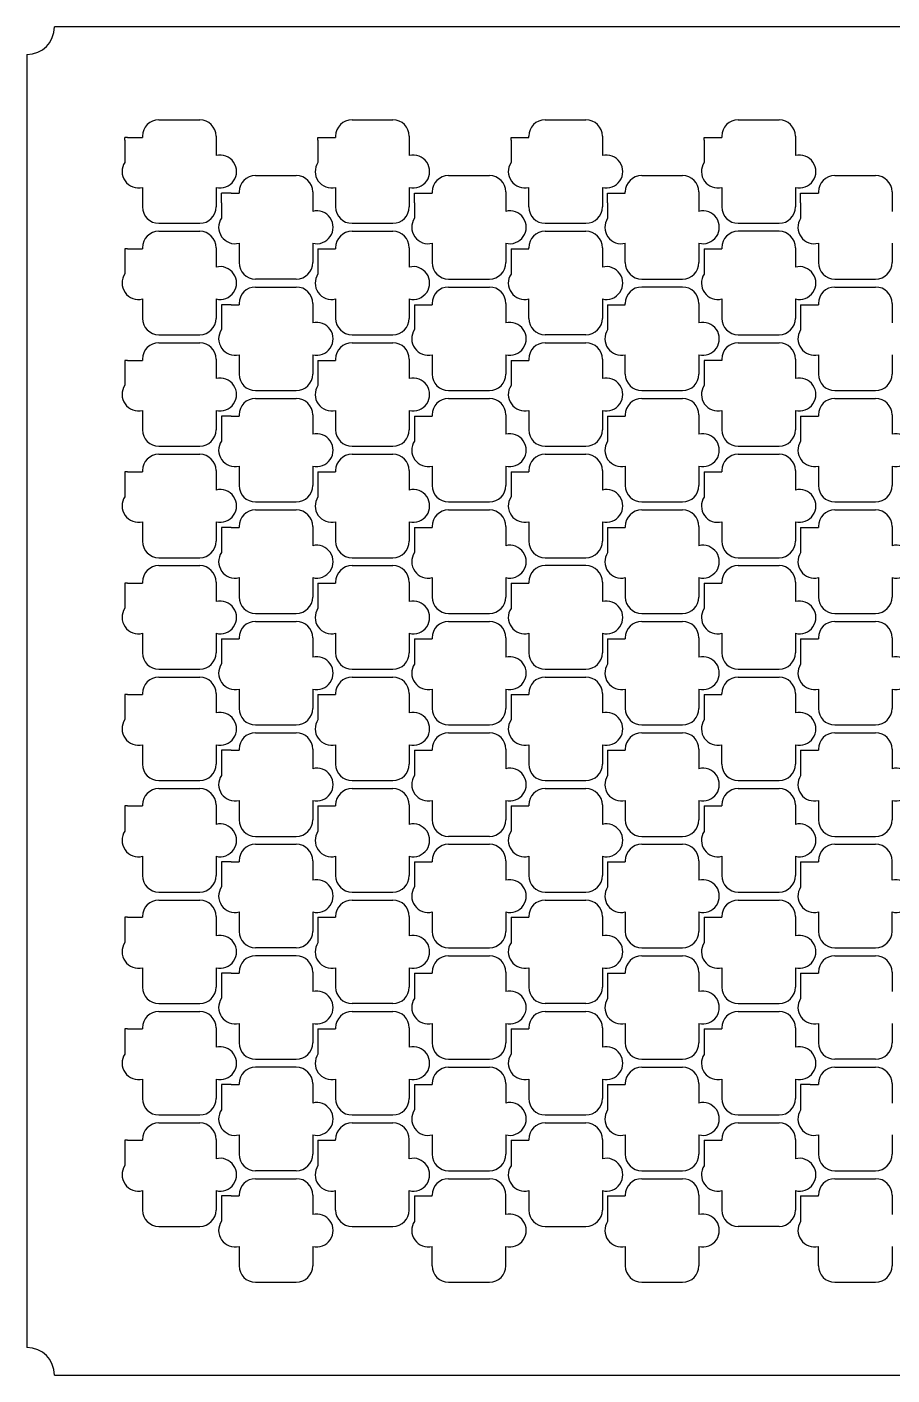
# Model space of a CAD drawing. Header units: millimetres. Extents: x -49 to 54, y -38 to 38.
# Drawn here: x -49.4 to -0.6, y -38 to 38 of the extents above; entities that cross this region are included whole.
import ezdxf

# ---------------------------------------------------------------- set-up
doc = ezdxf.new("R2010")
doc.units = ezdxf.units.MM

msp = doc.modelspace()

# ---------------------------------------------------------------- linework, layer by layer
for p, q in [((-41.964, 32.765), (-39.664, 32.765)), ((-31.08, 32.765), (-28.78, 32.765)), ((-20.197, 32.765), (-17.897, 32.765)), ((-9.313, 32.765), (-7.013, 32.765)), ((-43.88, 31.614), (-43.88, 31.764)), ((-43.73, 31.764), (-43.88, 31.764)), ((-43.88, 31.614), (-43.88, 30.366)), ((-43.73, 31.764), (-42.889, 31.764)), ((-42.889, 31.84), (-42.889, 31.764)), ((-38.739, 31.84), (-38.739, 30.745)), ((-33, 31.764), (-32.005, 31.764)), ((-33, 31.614), (-33, 31.764)), ((-33, 31.614), (-33, 30.361)), ((-32.005, 31.84), (-32.005, 31.764)), ((-27.855, 31.84), (-27.855, 30.745)), ((-22.12, 31.764), (-21.122, 31.764)), ((-22.12, 31.614), (-22.12, 31.764)), ((-22.12, 31.614), (-22.12, 30.355)), ((-21.122, 31.764), (-21.122, 31.84)), ((-16.972, 31.84), (-16.972, 30.745)), ((-11.24, 31.764), (-10.238, 31.764)), ((-11.24, 31.614), (-11.24, 31.764)), ((-11.24, 31.614), (-11.24, 30.35)), ((-10.238, 31.84), (-10.238, 31.764)), ((-6.088, 31.84), (-6.088, 30.745)), ((-42.889, 28.95), (-42.889, 27.856)), ((-38.739, 28.95), (-38.739, 27.856)), ((-36.522, 29.623), (-34.222, 29.623)), ((-32.005, 28.95), (-32.005, 27.856)), ((-27.855, 28.95), (-27.855, 27.856)), ((-25.638, 29.623), (-23.338, 29.623)), ((-21.122, 27.856), (-21.122, 28.95)), ((-16.972, 28.95), (-16.972, 27.856)), ((-14.755, 29.623), (-12.455, 29.623)), ((-10.238, 28.95), (-10.238, 27.856)), ((-6.088, 28.95), (-6.088, 27.856)), ((-3.871, 29.623), (-1.571, 29.623)), ((-38.438, 28.082), (-38.438, 28.622)), ((-37.898, 28.622), (-38.438, 28.622)), ((-37.898, 28.622), (-37.447, 28.622)), ((-37.447, 28.698), (-37.447, 28.622)), ((-33.297, 28.698), (-33.297, 27.603)), ((-27.558, 28.622), (-26.563, 28.622)), ((-27.558, 28.082), (-27.558, 28.622)), ((-26.563, 28.698), (-26.563, 28.622)), ((-22.413, 28.698), (-22.413, 27.603)), ((-16.678, 28.622), (-15.68, 28.622)), ((-16.678, 28.082), (-16.678, 28.622)), ((-15.68, 28.622), (-15.68, 28.698)), ((-11.53, 28.698), (-11.53, 27.603)), ((-5.798, 28.622), (-4.796, 28.622)), ((-5.798, 28.082), (-5.798, 28.622)), ((-4.796, 28.698), (-4.796, 28.622)), ((-0.646, 28.698), (-0.646, 27.603)), ((-38.438, 28.082), (-38.438, 27.224)), ((-27.558, 28.082), (-27.558, 27.219)), ((-16.678, 28.082), (-16.678, 27.213)), ((-5.798, 28.082), (-5.798, 27.208)), ((-41.964, 26.931), (-39.664, 26.931)), ((-31.08, 26.931), (-28.78, 26.931)), ((-20.197, 26.931), (-17.897, 26.931)), ((-9.313, 26.931), (-7.013, 26.931)), ((-41.964, 26.481), (-39.664, 26.481)), ((-31.08, 26.481), (-28.78, 26.481)), ((-20.197, 26.481), (-17.897, 26.481)), ((-7.013, 26.481), (-9.313, 26.481)), ((-43.88, 25.484), (-43.88, 24.083)), ((-43.73, 25.484), (-43.88, 25.484)), ((-43.73, 25.484), (-42.889, 25.484)), ((-42.889, 25.556), (-42.889, 25.484)), ((-38.739, 25.556), (-38.739, 24.461)), ((-37.447, 25.809), (-37.447, 24.714)), ((-33.297, 25.809), (-33.297, 24.714)), ((-33, 25.484), (-33, 24.077)), ((-33, 25.484), (-32.005, 25.484)), ((-32.005, 25.556), (-32.005, 25.484)), ((-27.855, 25.556), (-27.855, 24.461)), ((-26.563, 25.809), (-26.563, 24.714)), ((-22.413, 25.809), (-22.413, 24.714)), ((-22.12, 25.484), (-21.122, 25.484)), ((-22.12, 25.484), (-22.12, 24.072)), ((-21.122, 25.484), (-21.122, 25.556)), ((-16.972, 25.556), (-16.972, 24.461)), ((-15.68, 24.714), (-15.68, 25.809)), ((-11.53, 25.809), (-11.53, 24.714)), ((-11.24, 25.484), (-10.238, 25.484)), ((-11.24, 25.484), (-11.24, 24.066)), ((-10.238, 25.556), (-10.238, 25.484)), ((-6.088, 25.556), (-6.088, 24.461)), ((-4.796, 25.809), (-4.796, 24.714)), ((-0.646, 25.809), (-0.646, 24.714)), ((-34.222, 23.789), (-36.522, 23.789)), ((-25.638, 23.789), (-23.338, 23.789)), ((-14.755, 23.789), (-12.455, 23.789)), ((-3.871, 23.789), (-1.571, 23.789)), ((-36.522, 23.339), (-34.222, 23.339)), ((-25.638, 23.339), (-23.338, 23.339)), ((-12.455, 23.339), (-14.755, 23.339)), ((-3.871, 23.339), (-1.571, 23.339)), ((-42.889, 22.667), (-42.889, 21.572)), ((-38.739, 22.667), (-38.739, 21.572)), ((-38.438, 22.342), (-38.438, 20.941)), ((-37.898, 22.342), (-38.438, 22.342)), ((-37.898, 22.342), (-37.447, 22.342)), ((-37.447, 22.414), (-37.447, 22.342)), ((-33.297, 22.414), (-33.297, 21.319)), ((-32.005, 22.667), (-32.005, 21.572)), ((-27.855, 22.667), (-27.855, 21.572)), ((-27.558, 22.342), (-27.558, 20.935)), ((-27.558, 22.342), (-26.563, 22.342)), ((-26.563, 22.414), (-26.563, 22.342)), ((-22.413, 22.414), (-22.413, 21.319)), ((-21.122, 21.572), (-21.122, 22.667)), ((-16.972, 22.667), (-16.972, 21.572)), ((-16.678, 22.342), (-15.68, 22.342)), ((-16.678, 22.342), (-16.678, 20.93)), ((-15.68, 22.342), (-15.68, 22.414)), ((-11.53, 22.414), (-11.53, 21.319)), ((-10.238, 22.667), (-10.238, 21.572)), ((-6.088, 22.667), (-6.088, 21.572)), ((-5.798, 22.342), (-4.796, 22.342)), ((-5.798, 22.342), (-5.798, 20.924)), ((-4.796, 22.414), (-4.796, 22.342)), ((-0.646, 22.414), (-0.646, 21.319)), ((-41.964, 20.647), (-39.664, 20.647)), ((-31.08, 20.647), (-28.78, 20.647)), ((-17.897, 20.647), (-20.197, 20.647)), ((-9.313, 20.647), (-7.013, 20.647)), ((-41.964, 20.197), (-39.664, 20.197)), ((-31.08, 20.197), (-28.78, 20.197)), ((-20.197, 20.197), (-17.897, 20.197)), ((-9.313, 20.197), (-7.013, 20.197)), ((-43.88, 19.204), (-43.88, 17.799)), ((-43.73, 19.204), (-43.88, 19.204)), ((-43.73, 19.204), (-42.889, 19.204)), ((-42.889, 19.272), (-42.889, 19.204)), ((-38.739, 19.272), (-38.739, 18.177)), ((-37.447, 19.525), (-37.447, 18.43)), ((-33.297, 19.525), (-33.297, 18.43)), ((-33, 19.204), (-33, 17.793)), ((-33, 19.204), (-32.005, 19.204)), ((-32.005, 19.272), (-32.005, 19.204)), ((-27.855, 19.272), (-27.855, 18.177)), ((-26.563, 19.525), (-26.563, 18.43)), ((-22.413, 19.525), (-22.413, 18.43)), ((-22.12, 19.204), (-22.12, 17.788)), ((-22.12, 19.204), (-21.122, 19.204)), ((-21.122, 19.272), (-21.122, 19.204)), ((-16.972, 19.272), (-16.972, 18.177)), ((-15.68, 18.43), (-15.68, 19.525)), ((-11.53, 19.525), (-11.53, 18.43)), ((-11.24, 19.204), (-11.24, 17.782)), ((-11.09, 19.204), (-11.24, 19.204)), ((-10.238, 19.204), (-11.09, 19.204)), ((-10.238, 19.272), (-10.238, 19.204)), ((-6.088, 19.272), (-6.088, 18.177)), ((-4.796, 19.525), (-4.796, 18.43)), ((-0.646, 19.525), (-0.646, 18.43)), ((-36.522, 17.505), (-34.222, 17.505)), ((-25.638, 17.505), (-23.338, 17.505)), ((-14.755, 17.505), (-12.455, 17.505)), ((-3.871, 17.505), (-1.571, 17.505)), ((-36.522, 17.055), (-34.222, 17.055)), ((-25.638, 17.055), (-23.338, 17.055)), ((-14.755, 17.055), (-12.455, 17.055)), ((-3.871, 17.055), (-1.571, 17.055)), ((-42.889, 16.383), (-42.889, 15.288)), ((-38.739, 16.383), (-38.739, 15.288)), ((-38.438, 16.062), (-38.438, 14.657)), ((-37.898, 16.062), (-38.438, 16.062)), ((-37.898, 16.062), (-37.447, 16.062)), ((-37.447, 16.13), (-37.447, 16.062)), ((-33.297, 16.13), (-33.297, 15.036)), ((-32.005, 16.383), (-32.005, 15.288)), ((-27.855, 16.383), (-27.855, 15.288)), ((-27.558, 16.062), (-27.558, 14.651)), ((-27.558, 16.062), (-26.563, 16.062)), ((-26.563, 16.13), (-26.563, 16.062)), ((-22.413, 16.13), (-22.413, 15.036)), ((-21.122, 16.383), (-21.122, 15.288)), ((-16.972, 16.383), (-16.972, 15.288)), ((-16.678, 16.062), (-15.68, 16.062)), ((-16.678, 16.062), (-16.678, 14.646)), ((-15.68, 16.13), (-15.68, 16.062)), ((-11.53, 16.13), (-11.53, 15.036)), ((-10.238, 16.383), (-10.238, 15.288)), ((-6.088, 16.383), (-6.088, 15.288)), ((-5.798, 16.062), (-4.796, 16.062)), ((-5.798, 16.062), (-5.798, 14.64)), ((-4.796, 16.13), (-4.796, 16.062)), ((-0.646, 16.13), (-0.646, 15.036)), ((-41.964, 14.363), (-39.664, 14.363)), ((-41.964, 13.913), (-39.664, 13.913)), ((-31.08, 14.363), (-28.78, 14.363)), ((-31.08, 13.913), (-28.78, 13.913)), ((-20.197, 14.363), (-17.897, 14.363)), ((-20.197, 13.913), (-17.897, 13.913)), ((-9.313, 14.363), (-7.013, 14.363)), ((-9.313, 13.913), (-7.013, 13.913)), ((-43.88, 12.924), (-43.88, 11.515)), ((-43.73, 12.924), (-43.88, 12.924)), ((-43.73, 12.924), (-42.889, 12.924)), ((-42.889, 12.988), (-42.889, 12.924)), ((-38.739, 12.988), (-38.739, 11.894)), ((-37.447, 13.241), (-37.447, 12.147)), ((-33.297, 13.241), (-33.297, 12.147)), ((-33, 12.924), (-33, 11.51)), ((-33, 12.924), (-32.005, 12.924)), ((-32.005, 12.988), (-32.005, 12.924)), ((-27.855, 12.988), (-27.855, 11.894)), ((-26.563, 13.241), (-26.563, 12.147)), ((-22.413, 13.241), (-22.413, 12.147)), ((-22.12, 12.924), (-22.12, 11.504)), ((-22.12, 12.924), (-21.122, 12.924)), ((-21.122, 12.988), (-21.122, 12.924)), ((-16.972, 12.988), (-16.972, 11.894)), ((-15.68, 13.241), (-15.68, 12.147)), ((-11.53, 13.241), (-11.53, 12.147)), ((-11.24, 12.924), (-10.238, 12.924)), ((-11.24, 12.924), (-11.24, 11.498)), ((-10.238, 12.988), (-10.238, 12.924)), ((-6.088, 12.988), (-6.088, 11.894)), ((-4.796, 13.241), (-4.796, 12.147)), ((-0.646, 13.241), (-0.646, 12.147)), ((-36.522, 11.222), (-34.222, 11.222)), ((-36.522, 10.772), (-34.222, 10.772)), ((-25.638, 11.222), (-23.338, 11.222)), ((-25.638, 10.772), (-23.338, 10.772)), ((-14.755, 11.222), (-12.455, 11.222)), ((-14.755, 10.772), (-12.455, 10.772)), ((-3.871, 11.222), (-1.571, 11.222)), ((-3.871, 10.772), (-1.571, 10.772)), ((-42.889, 10.099), (-42.889, 9.005)), ((-38.739, 10.099), (-38.739, 9.005)), ((-32.005, 10.099), (-32.005, 9.005)), ((-27.855, 10.099), (-27.855, 9.005)), ((-21.122, 10.099), (-21.122, 9.005)), ((-16.972, 10.099), (-16.972, 9.005)), ((-10.238, 10.099), (-10.238, 9.005)), ((-6.088, 10.099), (-6.088, 9.005)), ((-38.438, 9.782), (-38.438, 8.373)), ((-37.898, 9.782), (-38.438, 9.782)), ((-37.898, 9.782), (-37.447, 9.782)), ((-37.447, 9.847), (-37.447, 9.782)), ((-33.297, 9.847), (-33.297, 8.752)), ((-27.558, 9.782), (-27.558, 8.368)), ((-27.558, 9.782), (-26.563, 9.782)), ((-26.563, 9.847), (-26.563, 9.782)), ((-22.413, 9.847), (-22.413, 8.752)), ((-16.678, 9.782), (-15.68, 9.782)), ((-16.678, 9.782), (-16.678, 8.362)), ((-15.68, 9.847), (-15.68, 9.782)), ((-11.53, 9.847), (-11.53, 8.752)), ((-5.798, 9.782), (-4.796, 9.782)), ((-5.798, 9.782), (-5.798, 8.356)), ((-4.796, 9.847), (-4.796, 9.782)), ((-0.646, 9.847), (-0.646, 8.752)), ((-41.964, 8.08), (-39.664, 8.08)), ((-41.964, 7.63), (-39.664, 7.63)), ((-31.08, 8.08), (-28.78, 8.08)), ((-31.08, 7.63), (-28.78, 7.63)), ((-20.197, 8.08), (-17.897, 8.08)), ((-17.897, 7.63), (-20.197, 7.63)), ((-9.313, 8.08), (-7.013, 8.08)), ((-9.313, 7.63), (-7.013, 7.63)), ((-37.447, 6.957), (-37.447, 5.863)), ((-33.297, 6.957), (-33.297, 5.863)), ((-26.563, 6.957), (-26.563, 5.863)), ((-22.413, 6.957), (-22.413, 5.863)), ((-15.68, 6.957), (-15.68, 5.863)), ((-11.53, 6.957), (-11.53, 5.863)), ((-4.796, 6.957), (-4.796, 5.863)), ((-0.646, 6.957), (-0.646, 5.863)), ((-43.88, 6.644), (-43.88, 5.232)), ((-43.73, 6.644), (-43.88, 6.644)), ((-43.73, 6.644), (-42.889, 6.644)), ((-42.889, 6.705), (-42.889, 6.644)), ((-38.739, 6.705), (-38.739, 5.61)), ((-33, 6.644), (-33, 5.226)), ((-33, 6.644), (-32.005, 6.644)), ((-32.005, 6.705), (-32.005, 6.644)), ((-27.855, 6.705), (-27.855, 5.61)), ((-22.12, 6.644), (-22.12, 5.22)), ((-22.12, 6.644), (-21.122, 6.644)), ((-21.122, 6.705), (-21.122, 6.644)), ((-16.972, 6.705), (-16.972, 5.61)), ((-11.24, 6.644), (-10.238, 6.644)), ((-11.24, 6.644), (-11.24, 5.215)), ((-10.238, 6.705), (-10.238, 6.644)), ((-6.088, 6.705), (-6.088, 5.61)), ((-36.522, 4.938), (-34.222, 4.938)), ((-25.638, 4.938), (-23.338, 4.938)), ((-14.755, 4.938), (-12.455, 4.938)), ((-3.871, 4.938), (-1.571, 4.938)), ((-42.889, 3.816), (-42.889, 2.721)), ((-38.739, 3.816), (-38.739, 2.721)), ((-36.522, 4.488), (-34.222, 4.488)), ((-32.005, 3.816), (-32.005, 2.721)), ((-27.855, 3.816), (-27.855, 2.721)), ((-25.638, 4.488), (-23.338, 4.488)), ((-21.122, 3.816), (-21.122, 2.721)), ((-16.972, 3.816), (-16.972, 2.721)), ((-14.755, 4.488), (-12.455, 4.488)), ((-10.238, 3.816), (-10.238, 2.721)), ((-6.088, 3.816), (-6.088, 2.721)), ((-3.871, 4.488), (-1.571, 4.488)), ((-38.438, 3.502), (-38.438, 2.09)), ((-38.438, 3.502), (-37.898, 3.502)), ((-37.898, 3.502), (-37.447, 3.502)), ((-37.447, 3.563), (-37.447, 3.502)), ((-33.297, 3.563), (-33.297, 2.468)), ((-27.558, 3.502), (-27.558, 2.084)), ((-27.558, 3.502), (-26.563, 3.502)), ((-26.563, 3.563), (-26.563, 3.502)), ((-22.413, 3.563), (-22.413, 2.468)), ((-16.678, 3.502), (-15.68, 3.502)), ((-16.678, 3.502), (-16.678, 2.078)), ((-15.68, 3.563), (-15.68, 3.502)), ((-11.53, 3.563), (-11.53, 2.468)), ((-5.798, 3.502), (-4.796, 3.502)), ((-5.798, 3.502), (-5.798, 2.073)), ((-4.796, 3.563), (-4.796, 3.502)), ((-0.646, 3.563), (-0.646, 2.468)), ((-41.964, 1.796), (-39.664, 1.796)), ((-31.08, 1.796), (-28.78, 1.796)), ((-20.197, 1.796), (-17.897, 1.796)), ((-9.313, 1.796), (-7.013, 1.796)), ((-41.964, 1.346), (-39.664, 1.346)), ((-31.08, 1.346), (-28.78, 1.346)), ((-20.197, 1.346), (-17.897, 1.346)), ((-9.313, 1.346), (-7.013, 1.346)), ((-43.88, 0.364), (-43.88, -1.052)), ((-43.73, 0.364), (-43.88, 0.364)), ((-43.73, 0.364), (-42.889, 0.364)), ((-42.889, 0.421), (-42.889, 0.364)), ((-38.739, 0.421), (-38.739, -0.674)), ((-37.447, 0.674), (-37.447, -0.421)), ((-33.297, 0.674), (-33.297, -0.421)), ((-33, 0.364), (-33, -1.058)), ((-33, 0.364), (-32.005, 0.364)), ((-32.005, 0.421), (-32.005, 0.364)), ((-27.855, 0.421), (-27.855, -0.674)), ((-26.563, 0.674), (-26.563, -0.421)), ((-22.413, 0.674), (-22.413, -0.421)), ((-22.12, 0.364), (-22.12, -1.063)), ((-22.12, 0.364), (-21.122, 0.364)), ((-21.122, 0.421), (-21.122, 0.364)), ((-16.972, 0.421), (-16.972, -0.674)), ((-15.68, 0.674), (-15.68, -0.421)), ((-11.53, 0.674), (-11.53, -0.421)), ((-11.24, 0.364), (-10.238, 0.364)), ((-11.24, 0.364), (-11.24, -1.069)), ((-10.238, 0.364), (-10.238, 0.421)), ((-6.088, 0.421), (-6.088, -0.674)), ((-4.796, 0.674), (-4.796, -0.421)), ((-0.646, 0.674), (-0.646, -0.421)), ((-36.522, -1.346), (-34.222, -1.346)), ((-25.638, -1.346), (-23.338, -1.346)), ((-14.755, -1.346), (-12.455, -1.346)), ((-3.871, -1.346), (-1.571, -1.346)), ((-36.522, -1.796), (-34.222, -1.796)), ((-25.638, -1.796), (-23.338, -1.796)), ((-14.755, -1.796), (-12.455, -1.796)), ((-3.871, -1.796), (-1.571, -1.796)), ((-42.889, -2.468), (-42.889, -3.563)), ((-38.739, -2.468), (-38.739, -3.563)), ((-38.438, -2.778), (-38.438, -4.194)), ((-37.898, -2.778), (-38.438, -2.778)), ((-37.898, -2.778), (-37.447, -2.778)), ((-37.447, -2.721), (-37.447, -2.778)), ((-33.297, -2.721), (-33.297, -3.816)), ((-32.005, -2.468), (-32.005, -3.563)), ((-27.855, -2.468), (-27.855, -3.563)), ((-27.558, -2.778), (-27.558, -4.2)), ((-27.558, -2.778), (-26.563, -2.778)), ((-26.563, -2.721), (-26.563, -2.778)), ((-22.413, -2.721), (-22.413, -3.816)), ((-21.122, -2.468), (-21.122, -3.563)), ((-16.972, -2.468), (-16.972, -3.563)), ((-16.678, -2.778), (-15.68, -2.778)), ((-16.678, -2.778), (-16.678, -4.205)), ((-15.68, -2.721), (-15.68, -2.778)), ((-11.53, -2.721), (-11.53, -3.816)), ((-10.238, -3.563), (-10.238, -2.468)), ((-6.088, -2.468), (-6.088, -3.563)), ((-5.798, -2.778), (-4.796, -2.778)), ((-5.798, -2.778), (-5.798, -4.211)), ((-4.796, -2.721), (-4.796, -2.778)), ((-0.646, -2.721), (-0.646, -3.816)), ((-41.964, -4.488), (-39.664, -4.488)), ((-31.08, -4.488), (-28.78, -4.488)), ((-20.197, -4.488), (-17.897, -4.488)), ((-9.313, -4.488), (-7.013, -4.488)), ((-41.964, -4.938), (-39.664, -4.938)), ((-31.08, -4.938), (-28.78, -4.938)), ((-20.197, -4.938), (-17.897, -4.938)), ((-9.313, -4.938), (-7.013, -4.938)), ((-43.73, -5.916), (-43.88, -5.916)), ((-43.88, -5.916), (-43.88, -7.336)), ((-43.73, -5.916), (-42.889, -5.916)), ((-42.889, -5.863), (-42.889, -5.916)), ((-38.739, -5.863), (-38.739, -6.957)), ((-37.447, -5.61), (-37.447, -6.705)), ((-33.297, -5.61), (-33.297, -6.705)), ((-33, -5.916), (-33, -7.341)), ((-33, -5.916), (-32.005, -5.916)), ((-32.005, -5.863), (-32.005, -5.916)), ((-27.855, -5.863), (-27.855, -6.957)), ((-26.563, -5.61), (-26.563, -6.705)), ((-22.413, -5.61), (-22.413, -6.705)), ((-22.12, -5.916), (-22.12, -7.347)), ((-22.12, -5.916), (-21.122, -5.916)), ((-21.122, -5.863), (-21.122, -5.916)), ((-16.972, -5.863), (-16.972, -6.957)), ((-15.68, -5.61), (-15.68, -6.705)), ((-11.53, -5.61), (-11.53, -6.705)), ((-11.24, -5.916), (-10.238, -5.916)), ((-11.24, -5.916), (-11.24, -7.353)), ((-10.238, -5.863), (-10.238, -5.916)), ((-6.088, -5.863), (-6.088, -6.957)), ((-4.796, -5.61), (-4.796, -6.705)), ((-0.646, -5.61), (-0.646, -6.705)), ((-36.522, -7.63), (-34.222, -7.63)), ((-36.522, -8.08), (-34.222, -8.08)), ((-23.338, -7.63), (-25.638, -7.63)), ((-25.638, -8.08), (-23.338, -8.08)), ((-14.755, -7.63), (-12.455, -7.63)), ((-14.755, -8.08), (-12.455, -8.08)), ((-3.871, -7.63), (-1.571, -7.63)), ((-3.871, -8.08), (-1.571, -8.08)), ((-42.889, -8.752), (-42.889, -9.847)), ((-38.739, -8.752), (-38.739, -9.847)), ((-38.438, -9.058), (-38.438, -10.478)), ((-37.898, -9.058), (-38.438, -9.058)), ((-37.898, -9.058), (-37.447, -9.058)), ((-37.447, -9.005), (-37.447, -9.058)), ((-33.297, -9.005), (-33.297, -10.099)), ((-32.005, -8.752), (-32.005, -9.847)), ((-27.855, -8.752), (-27.855, -9.847)), ((-27.558, -9.058), (-27.558, -10.483)), ((-27.558, -9.058), (-26.563, -9.058)), ((-26.563, -9.005), (-26.563, -9.058)), ((-22.413, -9.005), (-22.413, -10.099)), ((-21.122, -8.752), (-21.122, -9.847)), ((-16.972, -8.752), (-16.972, -9.847)), ((-16.678, -9.058), (-16.678, -10.489)), ((-16.678, -9.058), (-15.68, -9.058)), ((-15.68, -9.005), (-15.68, -9.058)), ((-11.53, -9.005), (-11.53, -10.099)), ((-10.238, -8.752), (-10.238, -9.847)), ((-6.088, -8.752), (-6.088, -9.847)), ((-5.798, -9.058), (-4.796, -9.058)), ((-5.798, -9.058), (-5.798, -10.495)), ((-4.796, -9.005), (-4.796, -9.058)), ((-0.646, -10.099), (-0.646, -9.005)), ((-41.964, -10.772), (-39.664, -10.772)), ((-41.964, -11.222), (-39.664, -11.222)), ((-31.08, -10.772), (-28.78, -10.772)), ((-31.08, -11.222), (-28.78, -11.222)), ((-20.197, -10.772), (-17.897, -10.772)), ((-20.197, -11.222), (-17.897, -11.222)), ((-9.313, -10.772), (-7.013, -10.772)), ((-9.313, -11.222), (-7.013, -11.222)), ((-42.889, -12.147), (-42.889, -12.196)), ((-38.739, -12.147), (-38.739, -13.241)), ((-37.447, -11.894), (-37.447, -12.988)), ((-33.297, -11.894), (-33.297, -12.988)), ((-32.005, -12.147), (-32.005, -12.196)), ((-27.855, -12.147), (-27.855, -13.241)), ((-26.563, -11.894), (-26.563, -12.988)), ((-22.413, -11.894), (-22.413, -12.988)), ((-21.122, -12.147), (-21.122, -12.196)), ((-16.972, -12.147), (-16.972, -13.241)), ((-15.68, -11.894), (-15.68, -12.988)), ((-11.53, -11.894), (-11.53, -12.988)), ((-10.238, -12.147), (-10.238, -12.196)), ((-6.088, -12.147), (-6.088, -13.241)), ((-4.796, -11.894), (-4.796, -12.988)), ((-0.646, -12.988), (-0.646, -11.894)), ((-43.73, -12.196), (-43.88, -12.196)), ((-43.88, -12.196), (-43.88, -13.62)), ((-43.73, -12.196), (-42.889, -12.196)), ((-33, -12.196), (-33, -13.625)), ((-33, -12.196), (-32.005, -12.196)), ((-22.12, -12.196), (-22.12, -13.631)), ((-22.12, -12.196), (-21.122, -12.196)), ((-11.24, -12.196), (-10.238, -12.196)), ((-11.24, -12.196), (-11.24, -13.636)), ((-34.222, -13.913), (-36.522, -13.913)), ((-34.222, -14.363), (-36.522, -14.363)), ((-25.638, -13.913), (-23.338, -13.913)), ((-25.638, -14.363), (-23.338, -14.363)), ((-14.755, -13.913), (-12.455, -13.913)), ((-14.755, -14.363), (-12.455, -14.363)), ((-3.871, -13.913), (-1.571, -13.913)), ((-3.871, -14.363), (-1.571, -14.363)), ((-42.889, -15.036), (-42.889, -16.13)), ((-38.739, -15.036), (-38.739, -16.13)), ((-32.005, -15.036), (-32.005, -16.13)), ((-27.855, -15.036), (-27.855, -16.13)), ((-21.122, -15.036), (-21.122, -16.13)), ((-16.972, -15.036), (-16.972, -16.13)), ((-10.238, -15.036), (-10.238, -16.13)), ((-6.088, -15.036), (-6.088, -16.13)), ((-38.438, -15.338), (-38.438, -16.762)), ((-37.898, -15.338), (-38.438, -15.338)), ((-37.898, -15.338), (-37.447, -15.338)), ((-37.447, -15.288), (-37.447, -15.338)), ((-33.297, -15.288), (-33.297, -16.383)), ((-27.558, -15.338), (-27.558, -16.767)), ((-27.558, -15.338), (-26.563, -15.338)), ((-26.563, -15.288), (-26.563, -15.338)), ((-22.413, -15.288), (-22.413, -16.383)), ((-16.678, -15.338), (-15.68, -15.338)), ((-16.678, -15.338), (-16.678, -16.773)), ((-15.68, -15.288), (-15.68, -15.338)), ((-11.53, -15.288), (-11.53, -16.383)), ((-5.798, -15.338), (-4.796, -15.338)), ((-5.798, -15.338), (-5.798, -16.778)), ((-4.796, -15.288), (-4.796, -15.338)), ((-0.646, -15.288), (-0.646, -16.383)), ((-41.964, -17.055), (-39.664, -17.055)), ((-28.78, -17.055), (-31.08, -17.055)), ((-17.897, -17.055), (-20.197, -17.055)), ((-9.313, -17.055), (-7.013, -17.055)), ((-41.964, -17.505), (-39.664, -17.505)), ((-37.447, -18.177), (-37.447, -19.272)), ((-33.297, -18.177), (-33.297, -19.272)), ((-31.08, -17.505), (-28.78, -17.505)), ((-26.563, -18.177), (-26.563, -19.272)), ((-22.413, -18.177), (-22.413, -19.272)), ((-20.197, -17.505), (-17.897, -17.505)), ((-15.68, -18.177), (-15.68, -19.272)), ((-11.53, -18.177), (-11.53, -19.272)), ((-9.313, -17.505), (-7.013, -17.505)), ((-4.796, -18.177), (-4.796, -19.272)), ((-0.646, -18.177), (-0.646, -19.272)), ((-43.73, -18.476), (-43.88, -18.476)), ((-43.88, -18.476), (-43.88, -19.903)), ((-43.73, -18.476), (-42.889, -18.476)), ((-42.889, -18.43), (-42.889, -18.476)), ((-38.739, -18.43), (-38.739, -19.525)), ((-33, -18.476), (-33, -19.909)), ((-33, -18.476), (-32.005, -18.476)), ((-32.005, -18.43), (-32.005, -18.476)), ((-27.855, -18.43), (-27.855, -19.525)), ((-22.12, -18.476), (-22.12, -19.914)), ((-22.12, -18.476), (-21.122, -18.476)), ((-21.122, -18.43), (-21.122, -18.476)), ((-16.972, -18.43), (-16.972, -19.525)), ((-11.24, -18.476), (-10.238, -18.476)), ((-11.24, -18.476), (-11.24, -19.92)), ((-10.238, -18.43), (-10.238, -18.476)), ((-6.088, -18.43), (-6.088, -19.525)), ((-36.522, -20.197), (-34.222, -20.197)), ((-25.638, -20.197), (-23.338, -20.197)), ((-14.755, -20.197), (-12.455, -20.197)), ((-1.571, -20.197), (-3.871, -20.197)), ((-34.222, -20.647), (-36.522, -20.647)), ((-25.638, -20.647), (-23.338, -20.647)), ((-14.755, -20.647), (-12.455, -20.647)), ((-3.871, -20.647), (-1.571, -20.647)), ((-42.889, -21.319), (-42.889, -22.414)), ((-38.739, -21.319), (-38.739, -22.414)), ((-37.898, -21.618), (-38.438, -21.618)), ((-38.438, -21.618), (-38.438, -23.045)), ((-37.898, -21.618), (-37.447, -21.618)), ((-37.447, -21.572), (-37.447, -21.618)), ((-33.297, -21.572), (-33.297, -22.667)), ((-32.005, -21.319), (-32.005, -22.414)), ((-27.855, -21.319), (-27.855, -22.414)), ((-27.558, -21.618), (-27.558, -23.051)), ((-27.558, -21.618), (-26.563, -21.618)), ((-26.563, -21.572), (-26.563, -21.618)), ((-22.413, -21.572), (-22.413, -22.667)), ((-21.122, -21.319), (-21.122, -22.414)), ((-16.972, -21.319), (-16.972, -22.414)), ((-16.678, -21.618), (-15.68, -21.618)), ((-16.678, -21.618), (-16.678, -23.056)), ((-15.68, -21.572), (-15.68, -21.618)), ((-11.53, -21.572), (-11.53, -22.667)), ((-10.238, -21.319), (-10.238, -22.414)), ((-6.088, -21.319), (-6.088, -22.414)), ((-5.258, -21.618), (-5.798, -21.618)), ((-5.798, -21.618), (-5.798, -23.062)), ((-5.258, -21.618), (-4.796, -21.618)), ((-4.796, -21.572), (-4.796, -21.618)), ((-0.646, -21.572), (-0.646, -22.667)), ((-41.964, -23.339), (-39.664, -23.339)), ((-31.08, -23.339), (-28.78, -23.339)), ((-20.197, -23.339), (-17.897, -23.339)), ((-9.313, -23.339), (-7.013, -23.339)), ((-41.964, -23.789), (-39.664, -23.789)), ((-31.08, -23.789), (-28.78, -23.789)), ((-20.197, -23.789), (-17.897, -23.789)), ((-9.313, -23.789), (-7.013, -23.789)), ((-43.73, -24.756), (-43.88, -24.756)), ((-43.88, -24.756), (-43.88, -24.906)), ((-43.88, -24.906), (-43.88, -26.187)), ((-43.73, -24.756), (-42.889, -24.756)), ((-42.889, -24.714), (-42.889, -24.756)), ((-38.739, -24.714), (-38.739, -25.809)), ((-37.447, -24.461), (-37.447, -25.556)), ((-33.297, -24.461), (-33.297, -25.556)), ((-33, -24.756), (-32.005, -24.756)), ((-33, -24.756), (-33, -24.906)), ((-33, -24.906), (-33, -26.193)), ((-32.005, -24.756), (-32.005, -24.714)), ((-27.855, -25.809), (-27.855, -24.714)), ((-26.563, -24.461), (-26.563, -25.556)), ((-22.413, -24.461), (-22.413, -25.556)), ((-22.12, -24.756), (-21.122, -24.756)), ((-22.12, -24.756), (-22.12, -24.906)), ((-22.12, -24.906), (-22.12, -26.198)), ((-21.122, -24.714), (-21.122, -24.756)), ((-16.972, -24.714), (-16.972, -25.809)), ((-15.68, -24.461), (-15.68, -25.556)), ((-11.53, -24.461), (-11.53, -25.556)), ((-11.24, -24.756), (-10.238, -24.756)), ((-11.24, -24.756), (-11.24, -24.906)), ((-11.24, -24.906), (-11.24, -26.204)), ((-10.238, -24.714), (-10.238, -24.756)), ((-6.088, -24.714), (-6.088, -25.809)), ((-4.796, -24.461), (-4.796, -25.556)), ((-0.646, -24.461), (-0.646, -25.556)), ((-34.222, -26.481), (-36.522, -26.481)), ((-25.638, -26.481), (-23.338, -26.481)), ((-14.755, -26.481), (-12.455, -26.481)), ((-3.871, -26.481), (-1.571, -26.481)), ((-36.522, -26.931), (-34.222, -26.931)), ((-25.638, -26.931), (-23.338, -26.931)), ((-14.755, -26.931), (-12.455, -26.931)), ((-3.871, -26.931), (-1.571, -26.931)), ((-42.889, -27.603), (-42.889, -28.698)), ((-38.739, -27.603), (-38.739, -28.698)), ((-37.898, -27.898), (-38.438, -27.898)), ((-38.438, -27.898), (-38.438, -28.438)), ((-37.898, -27.898), (-37.447, -27.898)), ((-37.447, -27.856), (-37.447, -27.898)), ((-33.297, -27.856), (-33.297, -28.95)), ((-32.005, -28.698), (-32.005, -27.603)), ((-27.855, -28.698), (-27.855, -27.603)), ((-27.558, -27.898), (-26.563, -27.898)), ((-27.558, -27.898), (-27.558, -28.438)), ((-26.563, -27.898), (-26.563, -27.856)), ((-22.413, -28.95), (-22.413, -27.856)), ((-21.122, -27.603), (-21.122, -28.698)), ((-16.972, -27.603), (-16.972, -28.698)), ((-16.678, -27.898), (-15.68, -27.898)), ((-16.678, -27.898), (-16.678, -28.438)), ((-15.68, -27.856), (-15.68, -27.898)), ((-11.53, -27.856), (-11.53, -28.95)), ((-10.238, -27.603), (-10.238, -28.698)), ((-6.088, -27.603), (-6.088, -28.698)), ((-5.798, -27.898), (-4.796, -27.898)), ((-5.798, -27.898), (-5.798, -28.438)), ((-4.796, -27.898), (-4.796, -27.856)), ((-0.646, -27.856), (-0.646, -28.95)), ((-38.438, -28.438), (-38.438, -29.329)), ((-27.558, -28.438), (-27.558, -29.335)), ((-16.678, -28.438), (-16.678, -29.34)), ((-5.798, -28.438), (-5.798, -29.346)), ((-41.964, -29.623), (-39.664, -29.623)), ((-31.08, -29.623), (-28.78, -29.623)), ((-20.197, -29.623), (-17.897, -29.623)), ((-7.013, -29.623), (-9.313, -29.623)), ((-37.447, -30.745), (-37.447, -31.84)), ((-33.297, -30.745), (-33.297, -31.84)), ((-26.563, -31.84), (-26.563, -30.745)), ((-22.413, -31.84), (-22.413, -30.745)), ((-15.68, -30.745), (-15.68, -31.84)), ((-11.53, -30.745), (-11.53, -31.84)), ((-4.796, -31.84), (-4.796, -30.745)), ((-0.646, -30.745), (-0.646, -31.84)), ((-36.522, -32.765), (-34.222, -32.765)), ((-25.638, -32.765), (-23.338, -32.765)), ((-14.755, -32.765), (-12.455, -32.765)), ((-3.871, -32.765), (-1.571, -32.765))]:
    msp.add_line(p, q)
for points in [[(52.85, 38), (-47.85, 38)], [(-49.4, 36.45), (-49.4, -36.45)], [(-47.85, -38), (52.85, -38)]]:
    msp.add_lwpolyline(points)
for centre, radius, start, end in [((-49.4, 38), 1.55, 270, 0), ((-41.964, 31.84), 0.925, 90, 180), ((-39.664, 31.84), 0.925, 0, 90), ((-31.08, 31.84), 0.925, 90, 180), ((-28.78, 31.84), 0.925, 0, 90), ((-20.197, 31.84), 0.925, 90, 180), ((-17.897, 31.84), 0.925, 0, 90), ((-9.313, 31.84), 0.925, 90, 180), ((-7.013, 31.84), 0.925, 0, 90), ((-38.514, 29.848), 0.925, 255.92196, 104.07804), ((-27.63, 29.848), 0.925, 255.92196, 104.07804), ((-16.747, 29.848), 0.925, 255.92196, 104.07804), ((-5.863, 29.848), 0.925, 255.92196, 104.07804), ((-43.114, 29.848), 0.925, 145.88964, 284.07804), ((-32.23, 29.848), 0.925, 146.30239, 284.07804), ((-21.347, 29.848), 0.925, 146.71954, 284.07804), ((-10.463, 29.848), 0.925, 147.14149, 284.07804), ((-36.522, 28.698), 0.925, 90, 180), ((-34.222, 28.698), 0.925, 0, 90), ((-25.638, 28.698), 0.925, 90, 180), ((-23.338, 28.698), 0.925, 0, 90), ((-14.755, 28.698), 0.925, 90, 180), ((-12.455, 28.698), 0.925, 0, 90), ((-3.871, 28.698), 0.925, 90, 180), ((-1.571, 28.698), 0.925, 0, 90), ((-41.964, 27.856), 0.925, 180, 270), ((-39.664, 27.856), 0.925, 270, 0), ((-33.072, 26.706), 0.925, 255.92196, 104.07804), ((-31.08, 27.856), 0.925, 180, 270), ((-28.78, 27.856), 0.925, 270, 0), ((-22.188, 26.706), 0.925, 255.92196, 104.07804), ((-20.197, 27.856), 0.925, 180, 270), ((-17.897, 27.856), 0.925, 270, 0), ((-11.305, 26.706), 0.925, 255.92196, 104.07804), ((-9.313, 27.856), 0.925, 180, 270), ((-7.013, 27.856), 0.925, 270, 0), ((-37.672, 26.706), 0.925, 145.89604, 284.07804), ((-26.788, 26.706), 0.925, 146.30887, 284.07804), ((-15.905, 26.706), 0.925, 146.72621, 284.07804), ((-5.021, 26.706), 0.925, 147.14823, 284.07804), ((-41.964, 25.556), 0.925, 90, 180), ((-39.664, 25.556), 0.925, 0, 90), ((-31.08, 25.556), 0.925, 90, 180), ((-28.78, 25.556), 0.925, 0, 90), ((-20.197, 25.556), 0.925, 90, 180), ((-17.897, 25.556), 0.925, 0, 90), ((-9.313, 25.556), 0.925, 90, 180), ((-7.013, 25.556), 0.925, 0, 90), ((-38.514, 23.564), 0.925, 255.92196, 104.07804), ((-36.522, 24.714), 0.925, 180, 270), ((-34.222, 24.714), 0.925, 270, 0), ((-27.63, 23.564), 0.925, 255.92196, 104.07804), ((-25.638, 24.714), 0.925, 180, 270), ((-23.338, 24.714), 0.925, 270, 0), ((-16.747, 23.564), 0.925, 255.92196, 104.07804), ((-14.755, 24.714), 0.925, 180, 270), ((-12.455, 24.714), 0.925, 270, 0), ((-5.863, 23.564), 0.925, 255.92196, 104.07804), ((-3.871, 24.714), 0.925, 180, 270), ((-1.571, 24.714), 0.925, 270, 0), ((-43.114, 23.564), 0.925, 145.88964, 284.07804), ((-32.23, 23.564), 0.925, 146.30239, 284.07804), ((-21.347, 23.564), 0.925, 146.71954, 284.07804), ((-10.463, 23.564), 0.925, 147.14149, 284.07804), ((-36.522, 22.414), 0.925, 90, 180), ((-34.222, 22.414), 0.925, 0, 90), ((-25.638, 22.414), 0.925, 90, 180), ((-23.338, 22.414), 0.925, 0, 90), ((-14.755, 22.414), 0.925, 90, 180), ((-12.455, 22.414), 0.925, 0, 90), ((-3.871, 22.414), 0.925, 90, 180), ((-1.571, 22.414), 0.925, 0, 90), ((-41.964, 21.572), 0.925, 180, 270), ((-39.664, 21.572), 0.925, 270, 0), ((-33.072, 20.422), 0.925, 255.92196, 104.07804), ((-31.08, 21.572), 0.925, 180, 270), ((-28.78, 21.572), 0.925, 270, 0), ((-22.188, 20.422), 0.925, 255.92196, 104.07804), ((-20.197, 21.572), 0.925, 180, 270), ((-17.897, 21.572), 0.925, 270, 0), ((-11.305, 20.422), 0.925, 255.92196, 104.07804), ((-9.313, 21.572), 0.925, 180, 270), ((-7.013, 21.572), 0.925, 270, 0), ((-37.672, 20.422), 0.925, 145.89604, 284.07804), ((-26.788, 20.422), 0.925, 146.30887, 284.07804), ((-15.905, 20.422), 0.925, 146.72621, 284.07804), ((-5.021, 20.422), 0.925, 147.14823, 284.07804), ((-41.964, 19.272), 0.925, 90, 180), ((-39.664, 19.272), 0.925, 0, 90), ((-31.08, 19.272), 0.925, 90, 180), ((-28.78, 19.272), 0.925, 0, 90), ((-20.197, 19.272), 0.925, 90, 180), ((-17.897, 19.272), 0.925, 0, 90), ((-9.313, 19.272), 0.925, 90, 180), ((-7.013, 19.272), 0.925, 0, 90), ((-36.522, 18.43), 0.925, 180, 270), ((-34.222, 18.43), 0.925, 270, 0), ((-25.638, 18.43), 0.925, 180, 270), ((-23.338, 18.43), 0.925, 270, 0), ((-14.755, 18.43), 0.925, 180, 270), ((-12.455, 18.43), 0.925, 270, 0), ((-3.871, 18.43), 0.925, 180, 270), ((-1.571, 18.43), 0.925, 270, 0), ((-43.114, 17.28), 0.925, 145.88964, 284.07804), ((-38.514, 17.28), 0.925, 255.92196, 104.07804), ((-32.23, 17.28), 0.925, 146.30239, 284.07804), ((-27.63, 17.28), 0.925, 255.92196, 104.07804), ((-21.347, 17.28), 0.925, 146.71954, 284.07804), ((-16.747, 17.28), 0.925, 255.92196, 104.07804), ((-10.463, 17.28), 0.925, 147.14149, 284.07804), ((-5.863, 17.28), 0.925, 255.92196, 104.07804), ((-36.522, 16.13), 0.925, 90, 180), ((-34.222, 16.13), 0.925, 0, 90), ((-25.638, 16.13), 0.925, 90, 180), ((-23.338, 16.13), 0.925, 0, 90), ((-14.755, 16.13), 0.925, 90, 180), ((-12.455, 16.13), 0.925, 0, 90), ((-3.871, 16.13), 0.925, 90, 180), ((-1.571, 16.13), 0.925, 0, 90), ((-41.964, 15.288), 0.925, 180, 270), ((-39.664, 15.288), 0.925, 270, 0), ((-31.08, 15.288), 0.925, 180, 270), ((-28.78, 15.288), 0.925, 270, 0), ((-20.197, 15.288), 0.925, 180, 270), ((-17.897, 15.288), 0.925, 270, 0), ((-9.313, 15.288), 0.925, 180, 270), ((-7.013, 15.288), 0.925, 270, 0), ((-37.672, 14.138), 0.925, 145.89604, 284.07804), ((-33.072, 14.138), 0.925, 255.92196, 104.07804), ((-26.788, 14.138), 0.925, 146.30887, 284.07804), ((-22.188, 14.138), 0.925, 255.92196, 104.07804), ((-15.905, 14.138), 0.925, 146.72621, 284.07804), ((-11.305, 14.138), 0.925, 255.92196, 104.07804), ((-5.021, 14.138), 0.925, 147.14823, 284.07804), ((-0.421, 14.138), 0.925, 255.92196, 104.07804), ((-41.964, 12.988), 0.925, 90, 180), ((-39.664, 12.988), 0.925, 0, 90), ((-31.08, 12.988), 0.925, 90, 180), ((-28.78, 12.988), 0.925, 0, 90), ((-20.197, 12.988), 0.925, 90, 180), ((-17.897, 12.988), 0.925, 0, 90), ((-9.313, 12.988), 0.925, 90, 180), ((-7.013, 12.988), 0.925, 0, 90), ((-43.114, 10.997), 0.925, 145.88964, 284.07804), ((-38.514, 10.997), 0.925, 255.92196, 104.07804), ((-36.522, 12.147), 0.925, 180, 270), ((-34.222, 12.147), 0.925, 270, 0), ((-32.23, 10.997), 0.925, 146.30239, 284.07804), ((-27.63, 10.997), 0.925, 255.92196, 104.07804), ((-25.638, 12.147), 0.925, 180, 270), ((-23.338, 12.147), 0.925, 270, 0), ((-21.347, 10.997), 0.925, 146.71954, 284.07804), ((-16.747, 10.997), 0.925, 255.92196, 104.07804), ((-14.755, 12.147), 0.925, 180, 270), ((-12.455, 12.147), 0.925, 270, 0), ((-10.463, 10.997), 0.925, 147.14149, 284.07804), ((-5.863, 10.997), 0.925, 255.92196, 104.07804), ((-3.871, 12.147), 0.925, 180, 270), ((-1.571, 12.147), 0.925, 270, 0), ((-36.522, 9.847), 0.925, 90, 180), ((-34.222, 9.847), 0.925, 0, 90), ((-25.638, 9.847), 0.925, 90, 180), ((-23.338, 9.847), 0.925, 0, 90), ((-14.755, 9.847), 0.925, 90, 180), ((-12.455, 9.847), 0.925, 0, 90), ((-3.871, 9.847), 0.925, 90, 180), ((-1.571, 9.847), 0.925, 0, 90), ((-41.964, 9.005), 0.925, 180, 270), ((-39.664, 9.005), 0.925, 270, 0), ((-37.672, 7.855), 0.925, 145.89604, 284.07804), ((-33.072, 7.855), 0.925, 255.92196, 104.07804), ((-31.08, 9.005), 0.925, 180, 270), ((-28.78, 9.005), 0.925, 270, 0), ((-26.788, 7.855), 0.925, 146.30887, 284.07804), ((-22.188, 7.855), 0.925, 255.92196, 104.07804), ((-20.197, 9.005), 0.925, 180, 270), ((-17.897, 9.005), 0.925, 270, 0), ((-15.905, 7.855), 0.925, 146.72621, 284.07804), ((-11.305, 7.855), 0.925, 255.92196, 104.07804), ((-9.313, 9.005), 0.925, 180, 270), ((-7.013, 9.005), 0.925, 270, 0), ((-0.421, 7.855), 0.925, 255.92196, 104.07804), ((-41.964, 6.705), 0.925, 90, 180), ((-39.664, 6.705), 0.925, 0, 90), ((-31.08, 6.705), 0.925, 90, 180), ((-28.78, 6.705), 0.925, 0, 90), ((-20.197, 6.705), 0.925, 90, 180), ((-17.897, 6.705), 0.925, 0, 90), ((-9.313, 6.705), 0.925, 90, 180), ((-7.013, 6.705), 0.925, 0, 90), ((-5.021, 7.855), 0.925, 147.14823, 284.07804), ((-38.514, 4.713), 0.925, 255.92196, 104.07804), ((-36.522, 5.863), 0.925, 180, 270), ((-34.222, 5.863), 0.925, 270, 0), ((-27.63, 4.713), 0.925, 255.92196, 104.07804), ((-25.638, 5.863), 0.925, 180, 270), ((-23.338, 5.863), 0.925, 270, 0), ((-16.747, 4.713), 0.925, 255.92196, 104.07804), ((-14.755, 5.863), 0.925, 180, 270), ((-12.455, 5.863), 0.925, 270, 0), ((-5.863, 4.713), 0.925, 255.92196, 104.07804), ((-3.871, 5.863), 0.925, 180, 270), ((-1.571, 5.863), 0.925, 270, 0), ((-43.114, 4.713), 0.925, 145.88964, 284.07804), ((-32.23, 4.713), 0.925, 146.30239, 284.07804), ((-21.347, 4.713), 0.925, 146.71954, 284.07804), ((-10.463, 4.713), 0.925, 147.14149, 284.07804), ((-36.522, 3.563), 0.925, 90, 180), ((-34.222, 3.563), 0.925, 0, 90), ((-25.638, 3.563), 0.925, 90, 180), ((-23.338, 3.563), 0.925, 0, 90), ((-14.755, 3.563), 0.925, 90, 180), ((-12.455, 3.563), 0.925, 0, 90), ((-3.871, 3.563), 0.925, 90, 180), ((-1.571, 3.563), 0.925, 0, 90), ((-41.964, 2.721), 0.925, 180, 270), ((-39.664, 2.721), 0.925, 270, 0), ((-33.072, 1.571), 0.925, 255.92196, 104.07804), ((-31.08, 2.721), 0.925, 180, 270), ((-28.78, 2.721), 0.925, 270, 0), ((-22.188, 1.571), 0.925, 255.92196, 104.07804), ((-20.197, 2.721), 0.925, 180, 270), ((-17.897, 2.721), 0.925, 270, 0), ((-11.305, 1.571), 0.925, 255.92196, 104.07804), ((-9.313, 2.721), 0.925, 180, 270), ((-7.013, 2.721), 0.925, 270, 0), ((-0.421, 1.571), 0.925, 255.92196, 104.07804), ((-37.672, 1.571), 0.925, 145.89604, 284.07804), ((-26.788, 1.571), 0.925, 146.30887, 284.07804), ((-15.905, 1.571), 0.925, 146.72621, 284.07804), ((-5.021, 1.571), 0.925, 147.14823, 284.07804), ((-41.964, 0.421), 0.925, 90, 180), ((-39.664, 0.421), 0.925, 0, 90), ((-31.08, 0.421), 0.925, 90, 180), ((-28.78, 0.421), 0.925, 0, 90), ((-20.197, 0.421), 0.925, 90, 180), ((-17.897, 0.421), 0.925, 0, 90), ((-9.313, 0.421), 0.925, 90, 180), ((-7.013, 0.421), 0.925, 0, 90), ((-38.514, -1.571), 0.925, 255.92196, 104.07804), ((-36.522, -0.421), 0.925, 180, 270), ((-34.222, -0.421), 0.925, 270, 0), ((-27.63, -1.571), 0.925, 255.92196, 104.07804), ((-25.638, -0.421), 0.925, 180, 270), ((-23.338, -0.421), 0.925, 270, 360), ((-16.747, -1.571), 0.925, 255.92196, 104.07804), ((-14.755, -0.421), 0.925, 180, 270), ((-12.455, -0.421), 0.925, 270, 0), ((-5.863, -1.571), 0.925, 255.92196, 104.07804), ((-3.871, -0.421), 0.925, 180, 270), ((-1.571, -0.421), 0.925, 270, 0), ((-43.114, -1.571), 0.925, 145.88964, 284.07804), ((-32.23, -1.571), 0.925, 146.30239, 284.07804), ((-21.347, -1.571), 0.925, 146.71954, 284.07804), ((-10.463, -1.571), 0.925, 147.14149, 284.07804), ((-36.522, -2.721), 0.925, 90, 180), ((-34.222, -2.721), 0.925, 0, 90), ((-25.638, -2.721), 0.925, 90, 180), ((-23.338, -2.721), 0.925, 0, 90), ((-14.755, -2.721), 0.925, 90, 180), ((-12.455, -2.721), 0.925, 0, 90), ((-3.871, -2.721), 0.925, 90, 180), ((-1.571, -2.721), 0.925, 0, 90), ((-41.964, -3.563), 0.925, 180, 270), ((-39.664, -3.563), 0.925, 270, 0), ((-33.072, -4.713), 0.925, 255.92196, 104.07804), ((-31.08, -3.563), 0.925, 180, 270), ((-28.78, -3.563), 0.925, 270, 0), ((-22.188, -4.713), 0.925, 255.92196, 104.07804), ((-20.197, -3.563), 0.925, 180, 270), ((-17.897, -3.563), 0.925, 270, 360), ((-11.305, -4.713), 0.925, 255.92196, 104.07804), ((-9.313, -3.563), 0.925, 180, 270), ((-7.013, -3.563), 0.925, 270, 0), ((-0.421, -4.713), 0.925, 255.92196, 104.07804), ((-37.672, -4.713), 0.925, 145.89604, 284.07804), ((-26.788, -4.713), 0.925, 146.30887, 284.07804), ((-15.905, -4.713), 0.925, 146.72621, 284.07804), ((-5.021, -4.713), 0.925, 147.14823, 284.07804), ((-41.964, -5.863), 0.925, 90, 180), ((-39.664, -5.863), 0.925, 360, 90), ((-31.08, -5.863), 0.925, 90, 180), ((-28.78, -5.863), 0.925, 0, 90), ((-20.197, -5.863), 0.925, 90, 180), ((-17.897, -5.863), 0.925, 0, 90), ((-9.313, -5.863), 0.925, 90, 180), ((-7.013, -5.863), 0.925, 0, 90), ((-36.522, -6.705), 0.925, 180, 270), ((-34.222, -6.705), 0.925, 270, 0), ((-25.638, -6.705), 0.925, 180, 270), ((-23.338, -6.705), 0.925, 270, 0), ((-14.755, -6.705), 0.925, 180, 270), ((-12.455, -6.705), 0.925, 270, 0), ((-3.871, -6.705), 0.925, 180, 270), ((-1.571, -6.705), 0.925, 270, 0), ((-43.114, -7.855), 0.925, 145.88964, 284.07804), ((-38.514, -7.855), 0.925, 255.92196, 104.07804), ((-32.23, -7.855), 0.925, 146.30239, 284.07804), ((-27.63, -7.855), 0.925, 255.92196, 104.07804), ((-21.347, -7.855), 0.925, 146.71954, 284.07804), ((-16.747, -7.855), 0.925, 255.92196, 104.07804), ((-10.463, -7.855), 0.925, 147.14149, 284.07804), ((-5.863, -7.855), 0.925, 255.92196, 104.07804), ((-36.522, -9.005), 0.925, 90, 180), ((-34.222, -9.005), 0.925, 0, 90), ((-25.638, -9.005), 0.925, 90, 180), ((-23.338, -9.005), 0.925, 0, 90), ((-14.755, -9.005), 0.925, 90, 180), ((-12.455, -9.005), 0.925, 0, 90), ((-3.871, -9.005), 0.925, 90, 180), ((-1.571, -9.005), 0.925, 0, 90), ((-41.964, -9.847), 0.925, 180, 270), ((-39.664, -9.847), 0.925, 270, 0), ((-31.08, -9.847), 0.925, 180, 270), ((-28.78, -9.847), 0.925, 270, 0), ((-20.197, -9.847), 0.925, 180, 270), ((-17.897, -9.847), 0.925, 270, 0), ((-9.313, -9.847), 0.925, 180, 270), ((-7.013, -9.847), 0.925, 270, 0), ((-37.672, -10.997), 0.925, 145.89604, 284.07804), ((-33.072, -10.997), 0.925, 255.92196, 104.07804), ((-26.788, -10.997), 0.925, 146.30887, 284.07804), ((-22.188, -10.997), 0.925, 255.92196, 104.07804), ((-15.905, -10.997), 0.925, 146.72621, 284.07804), ((-11.305, -10.997), 0.925, 255.92196, 104.07804), ((-5.021, -10.997), 0.925, 147.14823, 284.07804), ((-0.421, -10.997), 0.925, 255.92196, 104.07804), ((-41.964, -12.147), 0.925, 90, 180), ((-39.664, -12.147), 0.925, 0, 90), ((-31.08, -12.147), 0.925, 90, 180), ((-28.78, -12.147), 0.925, 360, 90), ((-20.197, -12.147), 0.925, 90, 180), ((-17.897, -12.147), 0.925, 0, 90), ((-9.313, -12.147), 0.925, 90, 180), ((-7.013, -12.147), 0.925, 0, 90), ((-43.114, -14.138), 0.925, 145.88964, 284.07804), ((-38.514, -14.138), 0.925, 255.92196, 104.07804), ((-36.522, -12.988), 0.925, 180, 270), ((-34.222, -12.988), 0.925, 270, 0), ((-32.23, -14.138), 0.925, 146.30239, 284.07804), ((-27.63, -14.138), 0.925, 255.92196, 104.07804), ((-25.638, -12.988), 0.925, 180, 270), ((-23.338, -12.988), 0.925, 270, 0), ((-21.347, -14.138), 0.925, 146.71954, 284.07804), ((-16.747, -14.138), 0.925, 255.92196, 104.07804), ((-14.755, -12.988), 0.925, 180, 270), ((-12.455, -12.988), 0.925, 270, 360), ((-10.463, -14.138), 0.925, 147.14149, 284.07804), ((-5.863, -14.138), 0.925, 255.92196, 104.07804), ((-3.871, -12.988), 0.925, 180, 270), ((-1.571, -12.988), 0.925, 270, 0), ((-36.522, -15.288), 0.925, 90, 180), ((-34.222, -15.288), 0.925, 0, 90), ((-25.638, -15.288), 0.925, 90, 180), ((-23.338, -15.288), 0.925, 0, 90), ((-14.755, -15.288), 0.925, 90, 180), ((-12.455, -15.288), 0.925, 0, 90), ((-3.871, -15.288), 0.925, 90, 180), ((-1.571, -15.288), 0.925, 0, 90), ((-41.964, -16.13), 0.925, 180, 270), ((-39.664, -16.13), 0.925, 270, 0), ((-33.072, -17.28), 0.925, 255.92196, 104.07804), ((-31.08, -16.13), 0.925, 180, 270), ((-28.78, -16.13), 0.925, 270, 0), ((-22.188, -17.28), 0.925, 255.92196, 104.07804), ((-20.197, -16.13), 0.925, 180, 270), ((-17.897, -16.13), 0.925, 270, 0), ((-11.305, -17.28), 0.925, 255.92196, 104.07804), ((-9.313, -16.13), 0.925, 180, 270), ((-7.013, -16.13), 0.925, 270, 0), ((-37.672, -17.28), 0.925, 145.89604, 284.07804), ((-26.788, -17.28), 0.925, 146.30887, 284.07804), ((-15.905, -17.28), 0.925, 146.72621, 284.07804), ((-5.021, -17.28), 0.925, 147.14823, 284.07804), ((-41.964, -18.43), 0.925, 90, 180), ((-39.664, -18.43), 0.925, 0, 90), ((-31.08, -18.43), 0.925, 90, 180), ((-28.78, -18.43), 0.925, 0, 90), ((-20.197, -18.43), 0.925, 90, 180), ((-17.897, -18.43), 0.925, 0, 90), ((-9.313, -18.43), 0.925, 90, 180), ((-7.013, -18.43), 0.925, 0, 90), ((-38.514, -20.422), 0.925, 255.92196, 104.07804), ((-36.522, -19.272), 0.925, 180, 270), ((-34.222, -19.272), 0.925, 270, 0), ((-27.63, -20.422), 0.925, 255.92196, 104.07804), ((-25.638, -19.272), 0.925, 180, 270), ((-23.338, -19.272), 0.925, 270, 0), ((-16.747, -20.422), 0.925, 255.92196, 104.07804), ((-14.755, -19.272), 0.925, 180, 270), ((-12.455, -19.272), 0.925, 270, 0), ((-5.863, -20.422), 0.925, 255.92196, 104.07804), ((-3.871, -19.272), 0.925, 180, 270), ((-1.571, -19.272), 0.925, 270, 0), ((-43.114, -20.422), 0.925, 145.88964, 284.07804), ((-32.23, -20.422), 0.925, 146.30239, 284.07804), ((-21.347, -20.422), 0.925, 146.71954, 284.07804), ((-10.463, -20.422), 0.925, 147.14149, 284.07804), ((-36.522, -21.572), 0.925, 90, 180), ((-34.222, -21.572), 0.925, 360, 90), ((-25.638, -21.572), 0.925, 90, 180), ((-23.338, -21.572), 0.925, 0, 90), ((-14.755, -21.572), 0.925, 90, 180), ((-12.455, -21.572), 0.925, 0, 90), ((-3.871, -21.572), 0.925, 90, 180), ((-1.571, -21.572), 0.925, 0, 90), ((-41.964, -22.414), 0.925, 180, 270), ((-39.664, -22.414), 0.925, 270, 0), ((-33.072, -23.564), 0.925, 255.92196, 104.07804), ((-31.08, -22.414), 0.925, 180, 270), ((-28.78, -22.414), 0.925, 270, 0), ((-22.188, -23.564), 0.925, 255.92196, 104.07804), ((-20.197, -22.414), 0.925, 180, 270), ((-17.897, -22.414), 0.925, 270, 0), ((-11.305, -23.564), 0.925, 255.92196, 104.07804), ((-9.313, -22.414), 0.925, 180, 270), ((-7.013, -22.414), 0.925, 270, 0), ((-37.672, -23.564), 0.925, 145.89604, 284.07804), ((-26.788, -23.564), 0.925, 146.30887, 284.07804), ((-15.905, -23.564), 0.925, 146.72621, 284.07804), ((-5.021, -23.564), 0.925, 147.14823, 284.07804), ((-41.964, -24.714), 0.925, 90, 180), ((-39.664, -24.714), 0.925, 0, 90), ((-31.08, -24.714), 0.925, 90, 180), ((-28.78, -24.714), 0.925, 0, 90), ((-20.197, -24.714), 0.925, 90, 180), ((-17.897, -24.714), 0.925, 0, 90), ((-9.313, -24.714), 0.925, 90, 180), ((-7.013, -24.714), 0.925, 0, 90), ((-38.514, -26.706), 0.925, 255.92196, 104.07804), ((-36.522, -25.556), 0.925, 180, 270), ((-34.222, -25.556), 0.925, 270, 0), ((-27.63, -26.706), 0.925, 255.92196, 104.07804), ((-25.638, -25.556), 0.925, 180, 270), ((-23.338, -25.556), 0.925, 270, 0), ((-16.747, -26.706), 0.925, 255.92196, 104.07804), ((-14.755, -25.556), 0.925, 180, 270), ((-12.455, -25.556), 0.925, 270, 0), ((-5.863, -26.706), 0.925, 255.92196, 104.07804), ((-3.871, -25.556), 0.925, 180, 270), ((-1.571, -25.556), 0.925, 270, 0), ((-43.114, -26.706), 0.925, 145.88964, 284.07804), ((-32.23, -26.706), 0.925, 146.30239, 284.07804), ((-21.347, -26.706), 0.925, 146.71954, 284.07804), ((-10.463, -26.706), 0.925, 147.14149, 284.07804), ((-36.522, -27.856), 0.925, 90, 180), ((-34.222, -27.856), 0.925, 360, 90), ((-25.638, -27.856), 0.925, 90, 180), ((-23.338, -27.856), 0.925, 0, 90), ((-14.755, -27.856), 0.925, 90, 180), ((-12.455, -27.856), 0.925, 0, 90), ((-3.871, -27.856), 0.925, 90, 180), ((-1.571, -27.856), 0.925, 0, 90), ((-41.964, -28.698), 0.925, 180, 270), ((-39.664, -28.698), 0.925, 270, 0), ((-31.08, -28.698), 0.925, 180, 270), ((-28.78, -28.698), 0.925, 270, 0), ((-20.197, -28.698), 0.925, 180, 270), ((-17.897, -28.698), 0.925, 270, 0), ((-9.313, -28.698), 0.925, 180, 270), ((-7.013, -28.698), 0.925, 270, 0), ((-37.672, -29.848), 0.925, 145.89604, 284.07804), ((-33.072, -29.848), 0.925, 255.92196, 104.07804), ((-26.788, -29.848), 0.925, 146.30887, 284.07804), ((-22.188, -29.848), 0.925, 255.92196, 104.07804), ((-15.905, -29.848), 0.925, 146.72621, 284.07804), ((-11.305, -29.848), 0.925, 255.92196, 104.07804), ((-5.021, -29.848), 0.925, 147.14823, 284.07804), ((-36.522, -31.84), 0.925, 180, 270), ((-34.222, -31.84), 0.925, 270, 0), ((-25.638, -31.84), 0.925, 180, 270), ((-23.338, -31.84), 0.925, 270, 0), ((-14.755, -31.84), 0.925, 180, 270), ((-12.455, -31.84), 0.925, 270, 0), ((-3.871, -31.84), 0.925, 180, 270), ((-1.571, -31.84), 0.925, 270, 0), ((-49.4, -38), 1.55, 0, 90)]:
    msp.add_arc(centre, radius, start, end)

doc.saveas('drawing.dxf')
